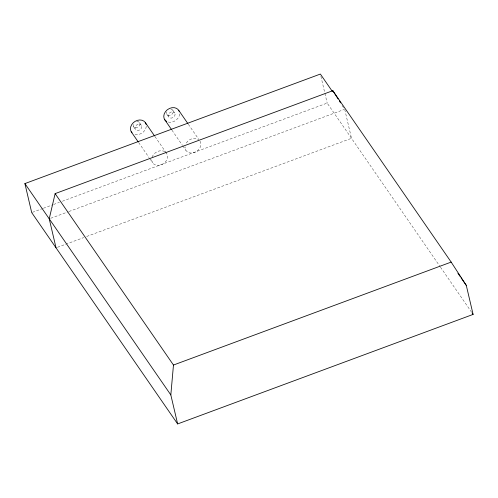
<?xml version="1.0" encoding="UTF-8"?>
<svg xmlns="http://www.w3.org/2000/svg" width="498" height="498" viewBox="0 0 498 498"><rect width="100%" height="100%" fill="white"/><g stroke="black" fill="none" stroke-linecap="round" stroke-linejoin="round"><path stroke-width="0.37" stroke-dasharray="2.49 1.87" d="M32.432 212.335L42.647 208.55M43.376 208.276L52.863 204.759M53.591 204.491L59.43 202.325M62.35 201.248L327.174 103.08L440.058 266.561M50.69 218.28L68.195 211.793M68.929 211.519L343.969 109.566M57.494 247.294L83.757 237.558M86.677 236.482L351.501 138.313L344.697 109.299M342.089 105.52L344.261 108.664M440.5 267.196L471.78 312.495M188.331 124.245L198.733 139.309M172.868 110.338L174.73 113.034A3.598 2.901 -34.6 0 1 171.493 118.082A3.598 2.901 -34.6 0 1 168.866 113.793A3.598 2.901 -34.6 0 1 174.73 113.034M166.805 114.21L168.66 116.906M171.966 130.177L182.368 145.242M182.803 145.87L185.835 150.265M155.009 136.595L166.712 153.546M139.546 122.689L141.407 125.384A3.598 2.901 -34.6 0 1 138.17 130.432A3.598 2.901 -34.6 0 1 135.543 126.143A3.598 2.901 -34.6 0 1 141.407 125.384M133.476 126.567L135.338 129.256M138.643 142.528L149.045 157.598M149.481 158.221L152.513 162.616M320.893 76.294L324.727 92.659M324.901 93.406L327.174 103.08M200.034 141.195A8.429 6.791 -34.6 0 1 194.525 152.5A8.429 6.791 -34.6 0 1 185.013 146.761M186.314 142.982A8.429 6.791 -34.6 0 1 198.397 139.484M179.616 113.936A8.429 6.791 -34.6 0 1 167.322 121.792M165.554 152.201A8.429 6.791 -34.6 0 1 162.205 164.421A8.429 6.791 -34.6 0 1 151.691 159.111M152.083 157.194A8.429 6.791 -34.6 0 1 165.075 151.84M136.713 121.512A3.598 2.901 -34.6 0 1 139.863 124.456A3.598 2.901 -34.6 0 1 135.724 127.768A3.598 2.901 -34.6 0 1 133.296 124.245M170.907 109.155A3.598 2.901 -34.6 0 1 173.049 112.654A3.598 2.901 -34.6 0 1 168.76 115.393A3.598 2.901 -34.6 0 1 166.618 111.894M146.294 126.287A8.429 6.791 -34.6 0 1 134.591 134.36"/><path stroke-width="0.75" d="M177.63 423.941L170.826 394.92L173.472 365.034L55.122 193.629L332.813 90.686L451.169 262.091L466.296 285.398L473.1 314.412L177.63 423.941L31.704 212.602L24.9 183.588L320.37 74.059L332.533 91.682M55.122 193.629L49.227 218.821L56.037 247.836M173.472 365.034L451.169 262.091M457.923 273.271L460.127 276.465M461.005 277.741L466.296 285.398M472.216 313.136L473.1 314.412M178.794 110.432L187.895 123.616M164.595 119.508L171.53 129.548M145.472 122.782L154.573 135.966M131.273 131.858L138.207 141.899M24.9 183.588L170.826 394.92M332.813 90.686L338.142 99.027M339.368 100.957L340.601 102.881M166.762 121.531A8.429 6.791 -34.6 0 1 167.253 109.815A8.429 6.791 -34.6 0 1 179.305 111.508M131.995 132.798A8.429 6.791 -34.6 0 1 135.139 121.338A8.429 6.791 -34.6 0 1 146.151 124.438"/></g></svg>
